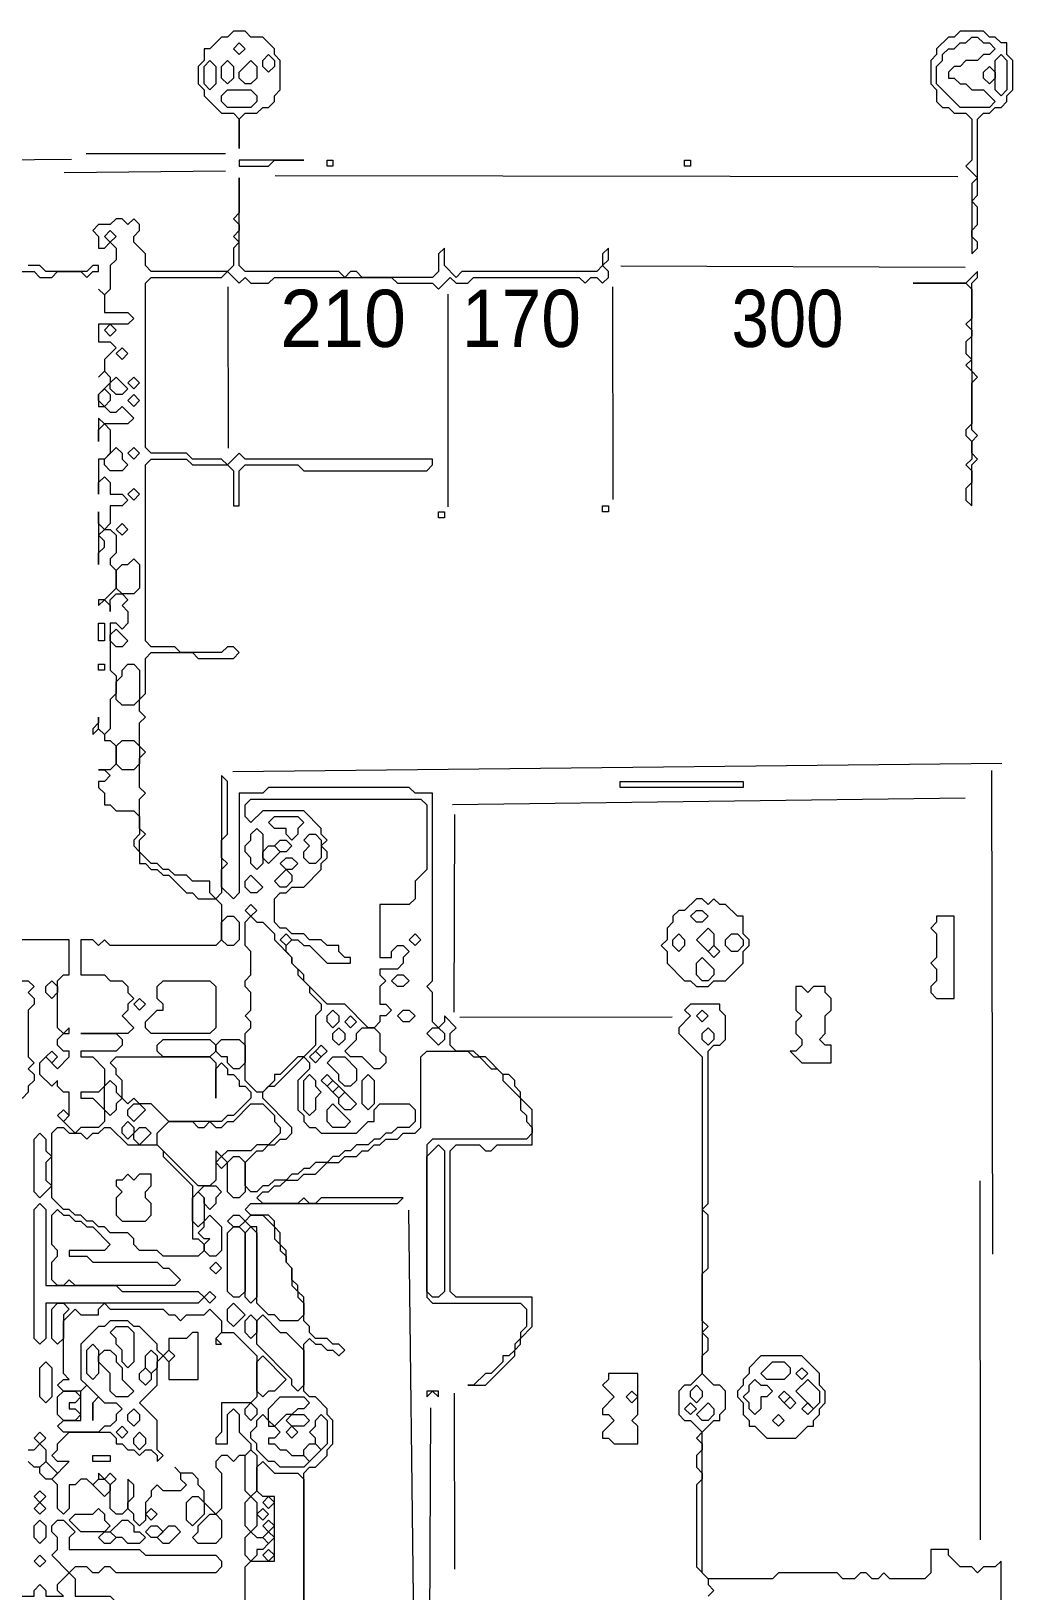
# Model space of a CAD drawing. Extents: x -542 to 1972, y 10 to 1392.
# Drawn here: x 982.5 to 1150, y 923.9 to 1190 of the extents above; entities that cross this region are included whole.
import ezdxf

# ---------------------------------------------------------------- set-up
doc = ezdxf.new("R2010")
doc.units = 0
for name, color, linetype, lineweight in [('OCR_TEXT', 6, 'Continuous', 0), ('TRACE_CURVE', 6, 'Continuous', 0), ('TRACE_STRAIGHT', 5, 'Continuous', 0), ('TRACE_TEXT_SYMBOL', 6, 'Continuous', 0)]:
    doc.layers.add(name, color=color, linetype=linetype, lineweight=lineweight)
doc.styles.add('wqy-unicode', font='wqy-unicode.lff')

msp = doc.modelspace()

# ---------------------------------------------------------------- linework, layer by layer
at = {"layer": 'TRACE_CURVE', "color": 6}
for points in [[(1018, 1165), (1018, 1159), (1017, 1158), (1018, 1157), (1018, 1156), (1017, 1155), (1018, 1154), (1017, 1153), (1017, 1150), (1016, 1149), (1003, 1149), (1002, 1150), (1002, 1152), (1000, 1154), (1000, 1155), (1001, 1156), (1001, 1157), (1000, 1158), (999, 1157), (998, 1158), (997, 1158), (996, 1157), (994, 1157), (993, 1156), (994, 1155), (994, 1153), (995, 1153), (996, 1154), (997, 1153), (997, 1151), (996, 1150), (996, 1146), (995, 1145), (994, 1146), (995, 1145), (995, 1142), (999, 1142), (1000, 1141), (999, 1140), (994, 1140), (994, 1137), (996, 1137), (997, 1136), (995, 1134), (995, 1132), (994, 1131), (995, 1132), (996, 1131), (996, 1130), (994, 1128), (994, 1126), (995, 1126), (996, 1125), (997, 1125), (998, 1126), (1000, 1124), (999, 1123), (995, 1123), (994, 1124), (994, 1120), (994, 1122), (995, 1123), (996, 1122), (996, 1118)], [(1052, 1152), (1052, 1149), (1051, 1148), (1039, 1148), (1038, 1149), (1037, 1149), (1036, 1148), (1035, 1149), (1019, 1149), (1018, 1150), (1018, 1165)], [(1016, 1085), (1015, 1084), (1008, 1084), (1007, 1085), (1003, 1085), (1002, 1086), (1002, 1116), (1003, 1117), (1009, 1117), (1010, 1116), (1016, 1116), (1017, 1115), (1017, 1109), (1018, 1109), (1018, 1115), (1019, 1116), (1028, 1116), (1029, 1115), (1050, 1115), (1051, 1116), (1051, 1117), (1019, 1117), (1018, 1118), (1016, 1116), (1015, 1117), (1010, 1117), (1009, 1118), (1003, 1118), (1002, 1119), (1002, 1147), (1003, 1148), (1015, 1148), (1016, 1149), (1018, 1147), (1019, 1148), (1020, 1147), (1023, 1147), (1024, 1148), (1044, 1148), (1045, 1147), (1051, 1147), (1052, 1146), (1054, 1148), (1055, 1147), (1057, 1147), (1058, 1148), (1076, 1148), (1077, 1147), (1078, 1148), (1079, 1148), (1080, 1147), (1081, 1148), (1081, 1149), (1080, 1150), (1081, 1151), (1081, 1153), (1080, 1152), (1080, 1150), (1079, 1149), (1056, 1149), (1055, 1148), (1053, 1150), (1053, 1153), (1052, 1152)], [(996, 1118), (995, 1117), (994, 1117), (994, 1111), (994, 1113), (995, 1114), (996, 1113), (996, 1111), (998, 1111), (999, 1110), (998, 1109), (996, 1109), (996, 1106), (995, 1105), (994, 1106), (994, 1108), (994, 1099), (994, 1101), (995, 1102), (995, 1103), (994, 1104), (995, 1105), (996, 1105), (997, 1104), (997, 1101), (996, 1100), (996, 1099), (997, 1098), (997, 1095), (995, 1093), (994, 1093), (994, 1092), (995, 1093), (996, 1092), (996, 1091), (996, 1093), (997, 1094), (998, 1094), (999, 1093), (998, 1092), (999, 1091), (999, 1089), (998, 1088), (997, 1089), (996, 1089), (996, 1081), (997, 1080), (997, 1077), (996, 1076), (996, 1071), (995, 1070), (994, 1071), (994, 1073), (994, 1072), (993, 1071), (993, 1070), (994, 1071), (995, 1070), (995, 1069), (996, 1069), (997, 1068), (997, 1065), (996, 1064), (994, 1064)], [(1060, 1015), (1059, 1015), (1058, 1016), (1055, 1016), (1054, 1017), (1054, 1019), (1055, 1020), (1053, 1022), (1053, 1021), (1052, 1020), (1051, 1021), (1051, 1026), (1050, 1027), (1051, 1028), (1051, 1060), (1048, 1060), (1047, 1061), (1023, 1061), (1022, 1060), (1018, 1060), (1018, 1043), (1017, 1042), (1015, 1044), (1015, 1047), (1016, 1048), (1015, 1049), (1015, 1052), (1016, 1053), (1016, 1062), (1015, 1063), (1015, 1043), (1014, 1042), (1013, 1043), (1013, 1045), (1010, 1045), (1009, 1046), (1007, 1046), (1006, 1047), (1005, 1047), (1004, 1048), (1003, 1048), (1001, 1050), (1001, 1052), (1002, 1053), (1001, 1054), (1001, 1059), (1002, 1060), (1001, 1061), (1001, 1066), (1002, 1067), (1001, 1068), (1001, 1072), (1002, 1073), (1001, 1074), (1001, 1076), (1002, 1077), (1002, 1083), (1003, 1084), (1010, 1084), (1011, 1083), (1017, 1083), (1018, 1084), (1017, 1085), (1016, 1085)], [(994, 1064), (995, 1064), (996, 1063), (995, 1062), (994, 1062), (994, 1061), (995, 1060), (995, 1058), (996, 1058), (997, 1057), (1000, 1057), (1001, 1056), (1001, 1053), (1000, 1052), (1000, 1051), (1001, 1050), (1001, 1048), (1002, 1048), (1003, 1047), (1004, 1047), (1005, 1046), (1006, 1046), (1009, 1043), (1010, 1043), (1011, 1042), (1014, 1042), (1015, 1041), (1015, 1035), (1014, 1034), (996, 1034), (995, 1035), (994, 1034), (993, 1035), (991, 1035), (991, 1029), (995, 1029), (996, 1028), (998, 1028), (999, 1027), (999, 1026), (1000, 1025), (999, 1024), (999, 1023), (998, 1022), (1000, 1020), (999, 1019), (991, 1019), (997, 1019), (998, 1018), (998, 1017), (997, 1016), (991, 1016), (991, 1015), (993, 1015), (995, 1013), (995, 1010), (994, 1009), (991, 1009), (991, 1008), (993, 1008), (995, 1006), (995, 1004), (994, 1003), (991, 1003)], [(1019, 1058), (1020, 1059), (1049, 1059), (1050, 1058), (1050, 1047), (1048, 1045), (1048, 1042), (1047, 1041), (1042, 1041), (1042, 1032), (1044, 1032), (1044, 1033), (1045, 1034), (1046, 1034), (1047, 1033), (1046, 1032), (1046, 1031), (1045, 1030), (1042, 1030), (1042, 1029), (1043, 1028), (1042, 1027), (1042, 1024), (1043, 1024), (1044, 1023), (1043, 1022), (1042, 1022), (1042, 1021), (1041, 1020), (1040, 1020), (1036, 1024), (1033, 1024), (1029, 1028), (1029, 1029), (1027, 1031), (1027, 1032), (1026, 1033), (1026, 1034), (1027, 1035), (1028, 1035), (1029, 1034), (1030, 1034), (1033, 1031), (1037, 1031), (1037, 1032), (1036, 1032), (1035, 1033), (1035, 1034), (1033, 1034), (1032, 1035), (1030, 1035), (1029, 1036), (1027, 1036), (1026, 1037), (1025, 1037), (1024, 1038), (1024, 1042), (1025, 1043), (1026, 1043), (1027, 1044), (1029, 1044), (1032, 1047), (1032, 1048), (1033, 1049)], [(1033, 1049), (1033, 1050), (1032, 1051), (1033, 1052), (1032, 1053), (1032, 1054), (1029, 1057), (1022, 1057), (1020, 1055), (1019, 1056), (1019, 1058)], [(991, 1003), (990, 1002), (988, 1004), (989, 1005), (989, 1009), (988, 1009), (987, 1010), (987, 1011), (986, 1010), (984, 1012), (984, 1014), (985, 1015), (987, 1013), (989, 1015), (989, 1016), (988, 1016), (987, 1017), (987, 1018), (988, 1019), (989, 1019), (989, 1020), (988, 1019), (987, 1020), (987, 1028), (988, 1029), (989, 1029), (989, 1035), (980, 1035)], [(1095, 1024), (1094, 1023), (1095, 1022), (1093, 1020), (1093, 1019), (1097, 1015), (1097, 961), (1095, 959), (1094, 959), (1093, 958), (1093, 954), (1094, 953), (1095, 953), (1097, 951), (1096, 950), (1097, 949), (1097, 948), (1096, 947), (1096, 945), (1097, 944), (1097, 943), (1096, 942), (1096, 928), (1098, 926), (1098, 925), (1099, 924), (1098, 923)], [(1097, 951), (1099, 953), (1100, 953), (1100, 954), (1101, 955), (1101, 958), (1100, 959), (1099, 959), (1097, 961), (1097, 964), (1098, 965), (1098, 967), (1097, 968), (1098, 969), (1097, 970), (1097, 978), (1098, 979), (1098, 988), (1097, 989), (1098, 990), (1098, 1016), (1099, 1017), (1100, 1017), (1101, 1018), (1101, 1022), (1100, 1023), (1100, 1024), (1095, 1024)], [(1042, 1000), (1043, 1001), (1045, 1001), (1046, 1002), (1048, 1002), (1049, 1003), (1049, 1015), (1050, 1016), (1057, 1016), (1058, 1015), (1059, 1015), (1061, 1013), (1062, 1013), (1063, 1012), (1063, 1011), (1066, 1008), (1066, 1006), (1067, 1005), (1067, 1004), (1068, 1003), (1068, 1002), (1067, 1001), (1051, 1001), (1050, 1000), (1050, 974), (1051, 973), (1066, 973), (1067, 972), (1067, 969), (1066, 968), (1066, 967), (1065, 966), (1065, 965), (1064, 964), (1063, 964), (1063, 963), (1061, 961), (1060, 961), (1058, 959), (1057, 959), (1060, 959), (1065, 964), (1065, 965), (1066, 966), (1066, 967), (1068, 969), (1068, 974), (1055, 974), (1054, 975), (1054, 999), (1055, 1000), (1059, 1000), (1060, 999), (1061, 999), (1062, 1000), (1068, 1000), (1068, 1006), (1066, 1008), (1066, 1009), (1065, 1010), (1065, 1011), (1064, 1012), (1063, 1012), (1060, 1015)], [(1033, 947), (1033, 948), (1034, 949), (1034, 953), (1033, 954), (1033, 955), (1031, 957), (1030, 957), (1029, 958), (1029, 966), (1030, 967), (1031, 966), (1032, 966), (1033, 965), (1034, 965), (1035, 964), (1036, 965), (1035, 966), (1034, 966), (1033, 967), (1031, 967), (1030, 968), (1030, 969), (1029, 970), (1029, 974), (1028, 975), (1028, 976), (1027, 977), (1027, 979), (1026, 980), (1026, 982), (1025, 983), (1025, 985), (1024, 986), (1024, 987), (1023, 988), (1020, 988), (1019, 989), (1020, 990), (1045, 990), (1046, 991), (1032, 991), (1031, 990), (1030, 990), (1029, 991), (1028, 990), (1022, 990), (1021, 991), (1022, 992), (1023, 992), (1024, 993), (1025, 993), (1026, 994), (1028, 994), (1029, 995), (1031, 995), (1033, 997), (1035, 997), (1036, 998), (1038, 998), (1039, 999), (1040, 999), (1041, 1000), (1042, 1000)], [(995, 969), (994, 969), (991, 966), (991, 960), (992, 959), (991, 958), (988, 958), (987, 959), (988, 960), (989, 960), (988, 961), (988, 970), (990, 972), (991, 971), (994, 971), (994, 972)], [(994, 972), (995, 973), (996, 972), (1005, 972), (1006, 971), (1007, 971), (1008, 970), (1009, 971), (1012, 971), (1013, 972), (1015, 970), (1015, 968), (1014, 967), (1014, 966), (1015, 966), (1014, 967), (1015, 968), (1017, 968), (1021, 964), (1021, 957), (1020, 956), (1015, 956), (1015, 951), (1014, 950), (1014, 949), (1016, 949), (1016, 954), (1017, 955), (1018, 954), (1018, 951), (1020, 949), (1020, 948), (1019, 947), (1018, 947), (1017, 946), (1016, 947), (1015, 947), (1014, 946), (1014, 945), (1015, 944), (1015, 938), (1014, 937), (1012, 939), (1012, 941), (1011, 942), (1011, 943), (1010, 944), (1008, 944), (1007, 945), (1008, 944), (1008, 943), (1009, 942), (1008, 941), (1005, 941), (1004, 942), (1003, 941), (1003, 940), (1002, 939), (1002, 936), (1001, 935), (1000, 936), (1000, 937), (999, 938), (999, 939)], [(999, 939), (1000, 940), (1000, 942), (999, 943), (999, 938), (998, 937), (997, 937), (996, 938), (996, 942), (997, 943), (996, 944), (995, 943), (994, 944), (994, 943), (993, 942), (992, 943), (991, 943), (990, 942), (989, 942), (989, 938), (988, 937), (987, 938), (987, 942), (986, 943), (989, 946), (987, 946), (986, 947), (987, 948), (987, 949), (989, 951), (996, 951), (997, 950), (997, 949), (998, 949), (999, 948), (1000, 948), (1001, 947), (1002, 948), (1003, 948), (1004, 947), (1004, 946), (1005, 947), (1004, 948), (1004, 953), (1001, 956), (1004, 959), (1004, 963), (1005, 964), (1006, 963), (1006, 960), (1011, 960), (1011, 968), (1010, 968), (1009, 967), (1006, 967), (1006, 965), (1005, 964), (1004, 965), (1004, 966), (1001, 969), (1000, 969), (999, 970), (996, 970), (995, 969)], [(1148, 918), (1148, 929), (1147, 928), (1145, 928), (1144, 927), (1143, 928), (1141, 928), (1139, 930), (1139, 931), (1136, 931), (1136, 927), (1135, 926), (1129, 926), (1128, 927), (1127, 926), (1126, 926), (1125, 927), (1124, 927), (1123, 926), (1121, 926), (1120, 927), (1110, 927), (1109, 926), (1098, 926), (1097, 927), (1097, 951)], [(982, 948), (983, 948), (984, 949), (985, 948), (985, 946), (984, 945), (983, 945), (982, 946)], [(1024, 940), (1022, 940), (1021, 941), (1021, 945), (1022, 946), (1024, 944), (1028, 944), (1029, 943), (1029, 922)], [(1029, 922), (1029, 944), (1030, 945), (1031, 945), (1033, 947)], [(1019, 922), (1019, 928), (1020, 929), (1024, 929), (1024, 940)]]:
    msp.add_lwpolyline(points, dxfattribs=at)
for points in [[(995, 1155), (996, 1156), (997, 1155), (996, 1154)], [(995, 1139), (996, 1140), (997, 1139), (996, 1138)], [(997, 1135), (998, 1136), (999, 1135), (998, 1134)], [(996, 1130), (997, 1131), (999, 1129), (998, 1128), (997, 1128), (996, 1129)], [(999, 1130), (1000, 1131), (1001, 1130), (1000, 1129)], [(994, 1128), (995, 1129), (996, 1128), (996, 1127), (995, 1126), (994, 1127)], [(999, 1127), (1000, 1128), (1001, 1127), (1000, 1126)], [(997, 1119), (998, 1118), (998, 1117), (999, 1116), (998, 1115), (996, 1115), (995, 1116), (995, 1117)], [(999, 1118), (1000, 1119), (1001, 1118), (1000, 1117)], [(999, 1111), (1000, 1112), (1001, 1111), (1000, 1110)], [(997, 1105), (998, 1106), (999, 1105), (998, 1104)], [(999, 1099), (1000, 1100), (1001, 1099), (1001, 1095), (1000, 1094), (998, 1094), (997, 1095), (997, 1098), (998, 1099)], [(996, 1087), (997, 1088), (999, 1086), (998, 1085), (997, 1085), (996, 1086)], [(998, 1081), (999, 1082), (1000, 1082), (1001, 1081), (1001, 1076), (1000, 1075), (998, 1075), (997, 1076), (997, 1079), (998, 1080)], [(997, 1068), (998, 1069), (1000, 1069), (1001, 1068), (1001, 1065), (1000, 1064), (998, 1064), (997, 1065)], [(1020, 1053), (1021, 1054), (1022, 1053), (1022, 1048), (1021, 1047), (1020, 1048), (1020, 1049), (1019, 1050), (1019, 1051), (1020, 1052)], [(1023, 1055), (1024, 1056), (1028, 1056), (1029, 1055), (1028, 1054), (1028, 1053), (1027, 1052), (1026, 1053), (1026, 1054), (1024, 1054)], [(1022, 1050), (1023, 1051), (1024, 1051), (1025, 1050), (1023, 1048), (1022, 1049)], [(1024, 1051), (1025, 1052), (1026, 1052), (1027, 1051), (1026, 1050), (1025, 1050)], [(1029, 1052), (1030, 1053), (1031, 1053), (1032, 1052), (1032, 1049), (1031, 1048), (1030, 1048), (1029, 1049), (1029, 1050), (1030, 1051)], [(1025, 1048), (1026, 1049), (1027, 1049), (1028, 1048), (1027, 1047), (1026, 1047)], [(1019, 1045), (1020, 1046), (1022, 1044), (1021, 1043), (1020, 1043), (1019, 1044)], [(1026, 1047), (1027, 1046), (1027, 1045), (1026, 1044), (1025, 1044), (1024, 1045)], [(1019, 1040), (1020, 1041), (1021, 1040), (1020, 1039)], [(1015, 1038), (1016, 1039), (1017, 1039), (1018, 1038), (1018, 1035), (1017, 1034), (1016, 1034), (1015, 1035)], [(1019, 1038), (1020, 1039), (1021, 1038), (1022, 1038), (1024, 1036), (1024, 1035), (1027, 1032), (1027, 1031), (1028, 1030), (1028, 1029), (1030, 1027), (1030, 1026), (1032, 1024), (1032, 1023), (1031, 1022), (1031, 1017), (1029, 1015), (1028, 1015), (1025, 1012), (1024, 1012), (1024, 1011), (1022, 1009), (1021, 1009), (1019, 1011), (1019, 1019), (1020, 1020), (1020, 1021), (1019, 1022), (1020, 1023), (1020, 1026), (1019, 1027), (1019, 1028), (1020, 1029), (1020, 1033), (1019, 1034)], [(1025, 1035), (1026, 1036), (1027, 1035), (1026, 1034)], [(1047, 1035), (1048, 1036), (1049, 1035), (1048, 1034)], [(976, 1027), (977, 1028), (982, 1028), (983, 1027), (982, 1026), (983, 1025), (983, 1024), (982, 1023), (982, 1015), (983, 1014), (982, 1013), (983, 1012), (983, 1011), (982, 1010), (982, 1009), (981, 1008), (977, 1008), (976, 1009), (976, 1012), (975, 1013), (975, 1014), (976, 1015)], [(985, 1027), (986, 1028), (987, 1027), (987, 1026), (986, 1025), (985, 1026)], [(1004, 1027), (1005, 1028), (1013, 1028), (1014, 1027), (1014, 1020), (1013, 1019), (1003, 1019), (1002, 1020), (1002, 1021), (1004, 1023), (1005, 1023), (1005, 1024), (1004, 1025)], [(1044, 1028), (1045, 1029), (1046, 1029), (1047, 1028), (1046, 1027), (1045, 1027)], [(1000, 1024), (1001, 1025), (1002, 1024), (1001, 1023)], [(1033, 1022), (1034, 1023), (1035, 1022), (1035, 1021), (1034, 1020), (1033, 1021)], [(1036, 1021), (1037, 1022), (1038, 1021), (1037, 1020)], [(1045, 1022), (1046, 1023), (1047, 1023), (1048, 1022), (1047, 1021), (1046, 1021)], [(1096, 1022), (1097, 1023), (1098, 1022), (1097, 1021)], [(1034, 1019), (1035, 1020), (1036, 1019), (1036, 1018), (1035, 1017), (1034, 1018)], [(1038, 1019), (1039, 1020), (1041, 1020), (1042, 1019), (1042, 1016), (1043, 1015), (1043, 1014), (1042, 1013), (1041, 1013), (1039, 1015), (1037, 1015), (1036, 1016), (1038, 1018)], [(1050, 1019), (1051, 1020), (1052, 1020), (1053, 1019), (1053, 1018), (1052, 1017)], [(1097, 1019), (1098, 1020), (1099, 1019), (1099, 1018), (1098, 1017), (1097, 1018)], [(1004, 1017), (1005, 1018), (1013, 1018), (1014, 1017), (1014, 1016), (1013, 1015), (1005, 1015), (1004, 1016)], [(1014, 1017), (1015, 1018), (1018, 1018), (1019, 1017), (1019, 1014), (1018, 1013), (1017, 1013), (1016, 1014), (1016, 1015), (1015, 1015), (1014, 1016)], [(1031, 1016), (1032, 1017), (1033, 1016), (1032, 1015)], [(985, 1015), (986, 1016), (987, 1015), (986, 1014)], [(996, 1014), (997, 1015), (1013, 1015), (1014, 1014), (1014, 1008), (1014, 1013), (1015, 1014), (1016, 1013), (1016, 1012), (1017, 1012), (1018, 1011), (1018, 1010), (1019, 1010), (1020, 1009), (1020, 1008), (1017, 1005), (1016, 1005), (1015, 1004), (1006, 1004), (1003, 1007), (1001, 1007), (1000, 1008), (999, 1007), (998, 1008), (998, 1011), (997, 1012), (997, 1013)], [(1029, 1015), (1030, 1014), (1030, 1013), (1028, 1011), (1028, 1006), (1029, 1005), (1029, 1004), (1030, 1003), (1031, 1003), (1032, 1002), (1038, 1002), (1040, 1004), (1041, 1004), (1041, 1006), (1042, 1007), (1047, 1007), (1048, 1006), (1048, 1004), (1047, 1003), (1045, 1003), (1044, 1002), (1043, 1002), (1042, 1001), (1041, 1001), (1040, 1000), (1038, 1000), (1037, 999), (1036, 999), (1035, 998), (1034, 998), (1033, 997), (1031, 997), (1030, 996), (1029, 996), (1028, 995), (1027, 995), (1026, 994), (1024, 994), (1023, 993), (1022, 993), (1021, 992), (1020, 992), (1019, 993), (1019, 997), (1021, 999), (1022, 999), (1023, 1000), (1024, 1000), (1025, 1001), (1026, 1001), (1027, 1002), (1027, 1003), (1022, 1008), (1022, 1009), (1023, 1010), (1024, 1010)], [(1030, 1015), (1031, 1016), (1032, 1015), (1031, 1014)], [(1033, 1014), (1034, 1015), (1036, 1015), (1038, 1013), (1038, 1011), (1037, 1010), (1036, 1010), (1035, 1011), (1035, 1012)], [(1029, 1011), (1030, 1012), (1031, 1011), (1031, 1010), (1032, 1009), (1031, 1008), (1031, 1006), (1030, 1005), (1029, 1006)], [(1032, 1011), (1033, 1012), (1034, 1011), (1033, 1010)], [(1039, 1011), (1040, 1012), (1041, 1011), (1041, 1007), (1040, 1006), (1039, 1007)], [(995, 1010), (996, 1011), (997, 1010), (997, 1009), (998, 1008), (997, 1007), (997, 1006), (996, 1005), (995, 1006)], [(1033, 1010), (1034, 1011), (1035, 1010), (1034, 1009)], [(1034, 1009), (1035, 1010), (1036, 1009), (1035, 1008)], [(1035, 1008), (1036, 1009), (1038, 1007), (1037, 1006), (1036, 1006), (1035, 1007)], [(987, 1005), (988, 1006), (989, 1005), (988, 1004)], [(999, 1006), (1000, 1007), (1001, 1007), (1002, 1006), (1000, 1004), (999, 1005)], [(1020, 1007), (1022, 1007), (1024, 1005), (1024, 1004), (1025, 1003), (1025, 1002), (1023, 1000), (1021, 1000), (1020, 999), (1016, 999), (1015, 998), (1014, 999), (1014, 994), (1013, 993), (1011, 993), (1004, 1000), (1004, 1002), (1006, 1004), (1010, 1004), (1011, 1003), (1012, 1003), (1013, 1004), (1014, 1003), (1015, 1003), (1016, 1004), (1017, 1004)], [(1033, 1006), (1034, 1007), (1037, 1004), (1036, 1003), (1034, 1003), (1033, 1004)], [(998, 1003), (999, 1004), (1000, 1003), (1000, 1002), (999, 1001), (998, 1002)], [(983, 1001), (984, 1002), (985, 1001), (985, 999), (986, 998), (985, 997), (985, 994), (986, 993), (984, 991), (983, 992)], [(986, 1002), (987, 1003), (988, 1003), (989, 1002), (991, 1002), (992, 1001), (993, 1002), (994, 1002), (995, 1003), (996, 1003), (999, 1000), (1004, 1000), (1005, 999), (1005, 998), (1010, 993), (1010, 984), (1011, 984), (1012, 983), (1012, 982), (1011, 981), (1005, 981), (1004, 982), (1001, 982), (1000, 983), (1000, 984), (999, 985), (996, 985), (995, 986), (994, 986), (993, 987), (992, 987), (991, 988), (990, 988), (989, 989), (988, 989), (986, 991)], [(1000, 1002), (1001, 1003), (1002, 1003), (1003, 1002), (1001, 1000), (1000, 1001)], [(1014, 997), (1015, 998), (1016, 997), (1015, 996)], [(1016, 997), (1017, 998), (1018, 998), (1019, 997), (1019, 992), (1018, 991), (1017, 991), (1016, 992)], [(1052, 1000), (1053, 999), (1053, 975), (1052, 974), (1051, 974), (1050, 975), (1050, 998)], [(1011, 992), (1012, 993), (1014, 993), (1015, 992), (1014, 991), (1014, 990), (1013, 989), (1012, 990), (1012, 991)], [(983, 989), (984, 990), (985, 989), (985, 976), (997, 976), (998, 975), (1011, 975), (1012, 974), (1011, 973), (985, 973), (985, 967), (984, 966), (983, 967)], [(1010, 991), (1011, 992), (1012, 991), (1012, 987), (1011, 986), (1010, 987)], [(986, 988), (987, 989), (988, 988), (989, 988), (990, 987), (991, 987), (992, 986), (993, 986), (996, 983), (995, 982), (989, 982), (989, 981), (992, 981), (993, 980), (1004, 980), (1005, 979), (1006, 979), (1008, 977), (1007, 976), (990, 976), (989, 977), (988, 976), (987, 976), (986, 977), (986, 980), (987, 981), (987, 982), (986, 983)], [(1012, 987), (1013, 988), (1015, 986), (1015, 982), (1014, 981), (1013, 981), (1012, 982), (1012, 983), (1013, 984), (1012, 984), (1011, 985), (1012, 986)], [(1016, 987), (1017, 988), (1018, 988), (1019, 987), (1018, 986), (1017, 986)], [(1019, 987), (1020, 988), (1022, 988), (1024, 986), (1024, 984), (1025, 983), (1025, 982), (1026, 981), (1026, 980), (1027, 979), (1027, 976), (1028, 975), (1028, 974), (1029, 973), (1029, 971), (1028, 970), (1025, 970), (1024, 971), (1023, 971), (1021, 973), (1021, 986), (1020, 986)], [(1016, 985), (1017, 986), (1018, 986), (1019, 985), (1019, 975), (1018, 974), (1017, 974), (1016, 975)], [(1019, 985), (1020, 986), (1021, 985), (1021, 974), (1020, 973), (1019, 974)], [(1013, 979), (1014, 980), (1015, 979), (1014, 978)], [(1012, 974), (1013, 975), (1014, 974), (1013, 973)], [(986, 972), (987, 973), (988, 973), (989, 972), (988, 971), (988, 967), (987, 966), (986, 967)], [(1016, 972), (1017, 973), (1019, 971), (1017, 969), (1016, 970)], [(996, 968), (997, 969), (999, 969), (1000, 968), (1000, 963), (999, 962), (998, 963), (998, 965), (997, 966), (997, 967)], [(1019, 970), (1020, 971), (1021, 970), (1021, 968), (1020, 967), (1019, 968)], [(1021, 970), (1022, 971), (1025, 968), (1026, 968), (1029, 965), (1029, 959), (1028, 958), (1027, 959), (1027, 960), (1021, 966)], [(992, 965), (993, 966), (994, 965), (994, 961), (993, 960), (992, 961)], [(994, 964), (995, 965), (996, 965), (997, 964), (997, 963), (998, 962), (998, 960), (1000, 958), (999, 957), (997, 957), (996, 958), (996, 961), (994, 963)], [(1002, 964), (1003, 965), (1004, 964), (1004, 962), (1003, 961), (1002, 962)], [(1005, 964), (1006, 965), (1007, 964), (1006, 963)], [(1021, 963), (1022, 964), (1026, 960), (1024, 958), (1023, 958), (1022, 957), (1021, 958)], [(984, 962), (985, 963), (986, 962), (986, 957), (985, 956), (984, 957)], [(1001, 961), (1002, 962), (1003, 961), (1003, 960), (1002, 959), (1001, 960)], [(991, 958), (992, 959), (994, 957), (993, 956), (993, 953), (993, 956), (994, 957), (995, 956), (997, 956), (998, 955), (997, 954), (997, 953), (996, 952), (995, 952), (994, 951), (988, 951), (987, 952), (988, 953), (991, 953)], [(987, 957), (988, 958), (990, 958), (991, 957), (990, 956), (989, 956), (989, 955), (990, 955), (991, 954), (990, 953), (988, 953), (987, 954)], [(1095, 958), (1096, 959), (1097, 958), (1097, 957), (1096, 956), (1095, 957)], [(1019, 955), (1020, 956), (1021, 955), (1021, 954), (1020, 953), (1019, 954)], [(1025, 957), (1029, 957), (1030, 956), (1029, 955), (1028, 955), (1027, 954), (1026, 954), (1024, 952), (1023, 953), (1023, 955)], [(1094, 955), (1095, 956), (1096, 955), (1095, 954)], [(1098, 956), (1099, 955), (1099, 954), (1098, 953), (1097, 953), (1096, 954)], [(999, 954), (1000, 955), (1001, 954), (1001, 953), (1000, 952), (999, 953)], [(1021, 953), (1022, 954), (1023, 953), (1023, 952), (1024, 952), (1025, 951), (1024, 950), (1023, 950), (1023, 949), (1024, 949), (1025, 948), (1026, 948), (1027, 947), (1029, 947), (1030, 946), (1029, 945), (1025, 945), (1024, 946), (1023, 946), (1021, 948), (1021, 949), (1020, 950), (1020, 951), (1021, 952)], [(1026, 953), (1027, 954), (1029, 954), (1030, 953), (1029, 952), (1027, 952)], [(1031, 953), (1032, 954), (1033, 953), (1033, 949), (1032, 948), (1031, 949), (1031, 950), (1030, 951), (1031, 952)], [(983, 950), (984, 951), (985, 950), (984, 949)], [(997, 951), (998, 952), (999, 951), (998, 950)], [(1000, 950), (1001, 951), (1002, 950), (1002, 949), (1001, 948), (1000, 949)], [(1026, 951), (1027, 952), (1028, 951), (1027, 950)], [(1019, 947), (1020, 948), (1021, 947), (1021, 941), (1020, 940), (1019, 941)], [(1029, 948), (1030, 949), (1031, 949), (1032, 948), (1030, 946), (1029, 947)], [(984, 945), (985, 946), (987, 944), (986, 943), (985, 943), (984, 944)], [(993, 942), (994, 943), (995, 943), (996, 942), (996, 941), (995, 940)], [(983, 940), (984, 941), (985, 940), (984, 939)], [(1009, 939), (1010, 940), (1011, 940), (1012, 939), (1012, 937), (1010, 935), (1009, 936)], [(1019, 939), (1020, 940), (1021, 939), (1021, 935), (1020, 934), (1019, 935)], [(1022, 939), (1023, 940), (1024, 939), (1023, 938)], [(983, 938), (984, 939), (985, 938), (984, 937)], [(993, 937), (994, 938), (995, 937), (995, 936), (996, 935), (995, 934), (991, 934), (989, 936), (990, 937)], [(1002, 937), (1003, 938), (1004, 937), (1003, 936)], [(1013, 937), (1014, 937), (1015, 936), (1015, 933), (1014, 932), (1011, 932), (1010, 933), (1011, 934), (1011, 935)], [(1021, 937), (1022, 938), (1023, 937), (1022, 936)], [(983, 935), (984, 936), (985, 935), (985, 933), (984, 932), (983, 933)], [(986, 935), (987, 936), (988, 936), (990, 934), (989, 933), (989, 931), (1001, 931), (1002, 930), (1014, 930), (1015, 929), (1015, 928), (1014, 927), (997, 927), (996, 928), (995, 928), (994, 927), (993, 927), (992, 928), (990, 928), (989, 927), (986, 930), (987, 931), (987, 933), (986, 934)], [(994, 933), (995, 934), (996, 934), (997, 933), (996, 932), (995, 932)], [(998, 936), (999, 936), (1000, 935), (1000, 934), (1001, 934), (1002, 933), (1001, 932), (999, 932), (998, 933), (997, 933), (996, 934)], [(1002, 934), (1003, 935), (1004, 935), (1005, 934), (1004, 933), (1003, 933)], [(1006, 935), (1007, 935), (1008, 934), (1006, 932), (1005, 932), (1004, 933)], [(1019, 933), (1020, 934), (1021, 933), (1022, 933), (1023, 932), (1022, 931), (1021, 931), (1021, 930), (1020, 929), (1019, 930)], [(1022, 935), (1023, 936), (1024, 935), (1023, 934)], [(1022, 933), (1023, 934), (1024, 933), (1023, 932)], [(983, 929), (984, 930), (985, 929), (984, 928)], [(1022, 930), (1023, 931), (1024, 930), (1023, 929)], [(989, 927), (990, 926), (990, 923), (996, 923), (997, 922), (996, 921), (975, 921), (974, 920), (969, 920), (968, 921), (968, 922), (969, 923), (983, 923), (983, 924), (984, 925), (985, 924), (985, 923), (988, 923), (987, 924), (987, 925)]]:
    msp.add_lwpolyline(points, close=True, dxfattribs=at)
at = {"layer": 'TRACE_STRAIGHT', "color": 5}
for p, q in [((951.87, 1167.76), (989.38, 1168.17)), ((991.87, 1169.15), (1015.63, 1169.11)), ((988.12, 1165.9), (1015.63, 1166.19)), ((1024.12, 1165.38), (1140.63, 1165.22)), ((1083.12, 1149.97), (1141.88, 1149.75)), ((1016.08, 1146.38), (1016.14, 1118.87)), ((1053.57, 1145.13), (1053.62, 1108.87)), ((1081.67, 1146.38), (1081.76, 1110.12)), ((1016.88, 1063.7), (1148.14, 1065.15)), ((1146.39, 1063.87), (1146.52, 981.37)), ((1054.38, 1058.1), (1141.89, 1059.19)), ((1054.67, 1022.62), (1054.8, 1056.38)), ((1055.62, 1021.82), (1091.88, 1021.87)), ((1144.36, 993.88), (1144.44, 932.63)), ((1046.91, 988.85), (1047.8, 911.36)), ((1054.66, 957.63), (1054.71, 927.63)), ((1050.29, 876.38), (1050.71, 955.12))]:
    msp.add_line(p, q, dxfattribs=at)
at = {"layer": 'TRACE_TEXT_SYMBOL', "color": 6}
for points in [[(1017, 1190), (1016, 1189), (1015, 1189), (1013, 1187), (1012, 1187), (1012, 1185), (1011, 1184), (1011, 1181), (1012, 1180), (1012, 1179), (1015, 1176), (1017, 1176), (1018, 1175), (1018, 1170), (1018, 1175), (1019, 1176), (1021, 1176), (1022, 1177), (1023, 1177), (1024, 1178), (1024, 1179), (1025, 1180), (1025, 1185), (1024, 1186), (1024, 1187), (1022, 1189), (1020, 1189), (1019, 1190)], [(1141, 1190), (1140, 1189), (1139, 1189), (1137, 1187), (1137, 1186), (1136, 1185), (1136, 1181), (1137, 1180), (1137, 1178), (1138, 1177), (1139, 1177), (1140, 1176), (1142, 1176), (1143, 1175), (1143, 1168), (1142, 1167), (1144, 1165), (1143, 1164), (1143, 1152), (1144, 1153), (1144, 1154), (1143, 1155), (1143, 1156), (1144, 1157), (1144, 1160), (1143, 1161), (1144, 1162), (1144, 1175), (1145, 1176), (1146, 1176), (1147, 1177), (1148, 1177), (1149, 1178), (1149, 1179), (1150, 1180), (1150, 1185), (1149, 1186), (1149, 1188), (1148, 1188), (1147, 1189), (1146, 1189), (1145, 1190)], [(1017, 1187), (1018, 1188), (1019, 1187), (1018, 1186)], [(1142, 1188), (1143, 1189), (1144, 1189), (1145, 1188), (1146, 1188), (1147, 1187), (1146, 1186), (1145, 1186), (1144, 1185), (1142, 1185), (1141, 1184), (1140, 1184), (1139, 1183), (1139, 1182), (1140, 1182), (1141, 1181), (1142, 1181), (1143, 1180), (1145, 1180), (1147, 1178), (1146, 1177), (1141, 1177), (1137, 1181), (1137, 1184), (1138, 1185), (1138, 1186), (1139, 1187), (1140, 1187), (1141, 1188)], [(1012, 1184), (1013, 1185), (1014, 1184), (1014, 1181), (1013, 1180), (1012, 1181)], [(1015, 1184), (1016, 1185), (1017, 1184), (1017, 1182), (1016, 1181), (1015, 1182)], [(1020, 1185), (1021, 1184), (1021, 1182), (1020, 1181), (1019, 1181), (1018, 1182), (1018, 1183)], [(1022, 1185), (1023, 1186), (1024, 1185), (1024, 1184), (1023, 1183), (1022, 1184)], [(1145, 1183), (1146, 1184), (1147, 1183), (1147, 1182), (1146, 1181), (1145, 1182)], [(1147, 1185), (1148, 1186), (1149, 1185), (1149, 1180), (1148, 1179), (1147, 1180)], [(1015, 1179), (1016, 1180), (1020, 1180), (1021, 1179), (1021, 1178), (1020, 1177), (1016, 1177), (1015, 1178)], [(1018, 1168), (1018, 1167), (1023, 1167), (1024, 1168), (1029, 1168)], [(1033, 1168), (1034, 1168), (1034, 1167), (1033, 1167)], [(1094, 1168), (1095, 1168), (1095, 1167), (1094, 1167)], [(1144, 1149), (1142, 1147), (1133, 1147), (1142, 1147), (1143, 1146), (1143, 1141), (1142, 1140), (1143, 1139), (1143, 1138), (1142, 1137), (1142, 1135), (1143, 1134), (1142, 1133), (1143, 1132), (1143, 1123), (1142, 1122), (1142, 1121), (1143, 1120), (1143, 1117), (1142, 1116), (1143, 1115), (1143, 1113), (1142, 1112), (1142, 1110), (1143, 1109), (1143, 1116), (1144, 1117), (1143, 1118), (1143, 1120), (1144, 1121), (1143, 1122), (1143, 1130), (1144, 1131), (1143, 1132), (1143, 1147), (1144, 1148)], [(1052, 1108), (1053, 1108), (1053, 1107), (1052, 1107)], [(1080, 1109), (1081, 1109), (1081, 1108), (1080, 1108)], [(994, 1089), (995, 1089), (995, 1086), (994, 1086)], [(994, 1082), (995, 1082), (995, 1081), (994, 1081)], [(1083, 1062), (1104, 1062), (1104, 1061), (1083, 1061)], [(1096, 1042), (1094, 1040), (1093, 1040), (1092, 1039), (1092, 1038), (1091, 1037), (1091, 1035), (1090, 1034), (1091, 1033), (1091, 1031), (1094, 1028), (1095, 1028), (1096, 1027), (1098, 1027), (1099, 1028), (1101, 1028), (1104, 1031), (1104, 1033), (1105, 1034), (1105, 1035), (1104, 1036), (1104, 1039), (1103, 1039), (1101, 1041), (1100, 1041), (1099, 1042), (1098, 1041), (1097, 1042)], [(1095, 1039), (1096, 1040), (1097, 1040), (1098, 1039), (1097, 1038), (1096, 1038)], [(1137, 1039), (1137, 1038), (1136, 1037), (1137, 1036), (1137, 1032), (1136, 1031), (1137, 1030), (1137, 1028), (1136, 1027), (1136, 1026), (1137, 1025), (1140, 1025), (1140, 1039)], [(1092, 1035), (1093, 1036), (1094, 1035), (1094, 1034), (1093, 1033), (1092, 1034)], [(1098, 1037), (1099, 1036), (1099, 1034), (1098, 1033), (1096, 1035)], [(1101, 1035), (1102, 1036), (1103, 1036), (1104, 1035), (1104, 1034), (1103, 1033), (1102, 1033), (1101, 1034)], [(1098, 1033), (1099, 1034), (1100, 1033), (1099, 1032)], [(1096, 1031), (1097, 1032), (1099, 1030), (1099, 1029), (1098, 1028), (1097, 1028), (1096, 1029)], [(1113, 1027), (1113, 1023), (1114, 1022), (1113, 1021), (1113, 1019), (1114, 1018), (1114, 1017), (1113, 1016), (1112, 1016), (1114, 1014), (1119, 1014), (1119, 1017), (1118, 1017), (1117, 1018), (1118, 1019), (1118, 1022), (1119, 1023), (1119, 1025), (1118, 1026), (1118, 1027), (1116, 1027), (1115, 1026), (1114, 1027)], [(999, 995), (998, 994), (997, 994), (997, 993), (998, 992), (997, 991), (997, 988), (998, 987), (1002, 987), (1003, 988), (1003, 990), (1002, 991), (1002, 992), (1003, 993), (1003, 995), (1001, 995), (1000, 994)], [(1107, 964), (1105, 962), (1105, 961), (1104, 960), (1104, 959), (1103, 958), (1103, 957), (1104, 956), (1104, 954), (1105, 953), (1105, 952), (1106, 952), (1108, 950), (1113, 950), (1115, 952), (1116, 952), (1116, 953), (1117, 954), (1117, 955), (1118, 956), (1118, 958), (1117, 959), (1117, 961), (1114, 964)], [(1081, 961), (1081, 960), (1080, 959), (1082, 957), (1080, 955), (1080, 954), (1081, 954), (1082, 953), (1080, 951), (1080, 950), (1081, 950), (1082, 949), (1086, 949), (1086, 952), (1085, 953), (1086, 954), (1086, 961)], [(1109, 963), (1111, 963), (1112, 962), (1112, 961), (1111, 960), (1108, 960), (1107, 961)], [(1113, 961), (1114, 962), (1115, 961), (1114, 960)], [(1050, 958), (1050, 957), (1051, 958), (1052, 957), (1052, 958)], [(1084, 957), (1085, 958), (1086, 957), (1085, 956)], [(1105, 959), (1106, 960), (1107, 959), (1108, 959), (1109, 958), (1108, 957), (1107, 957), (1107, 955), (1106, 954), (1105, 955), (1105, 956), (1104, 957), (1105, 958)], [(1110, 957), (1111, 958), (1112, 957), (1111, 956)], [(1115, 960), (1117, 958), (1117, 956), (1116, 955), (1113, 958)], [(1111, 956), (1112, 957), (1113, 956), (1112, 955)], [(1114, 955), (1115, 956), (1116, 955), (1115, 954)], [(1109, 953), (1110, 954), (1111, 953), (1110, 952)], [(993, 947), (996, 947), (996, 946), (993, 946)]]:
    msp.add_lwpolyline(points, close=True, dxfattribs=at)
msp.add_lwpolyline([(980, 1149), (983, 1149), (984, 1148), (986, 1148), (987, 1149), (991, 1149), (992, 1148), (993, 1149), (994, 1149), (994, 1150), (993, 1150), (992, 1149), (985, 1149), (984, 1150), (982, 1150)], dxfattribs=at)

# ---------------------------------------------------------------- texts
at = {"layer": 'OCR_TEXT', "color": 6, "style": 'wqy-unicode'}
for s, width, p in [('210', 0.985138, (1025, 1136.13)), ('170', 0.932659, (1056, 1136.13)), ('300', 0.877336, (1102, 1136.13))]:
    msp.add_text(s, height=9.761, dxfattribs=dict(at, width=width)).set_placement(p)

doc.saveas('drawing.dxf')
